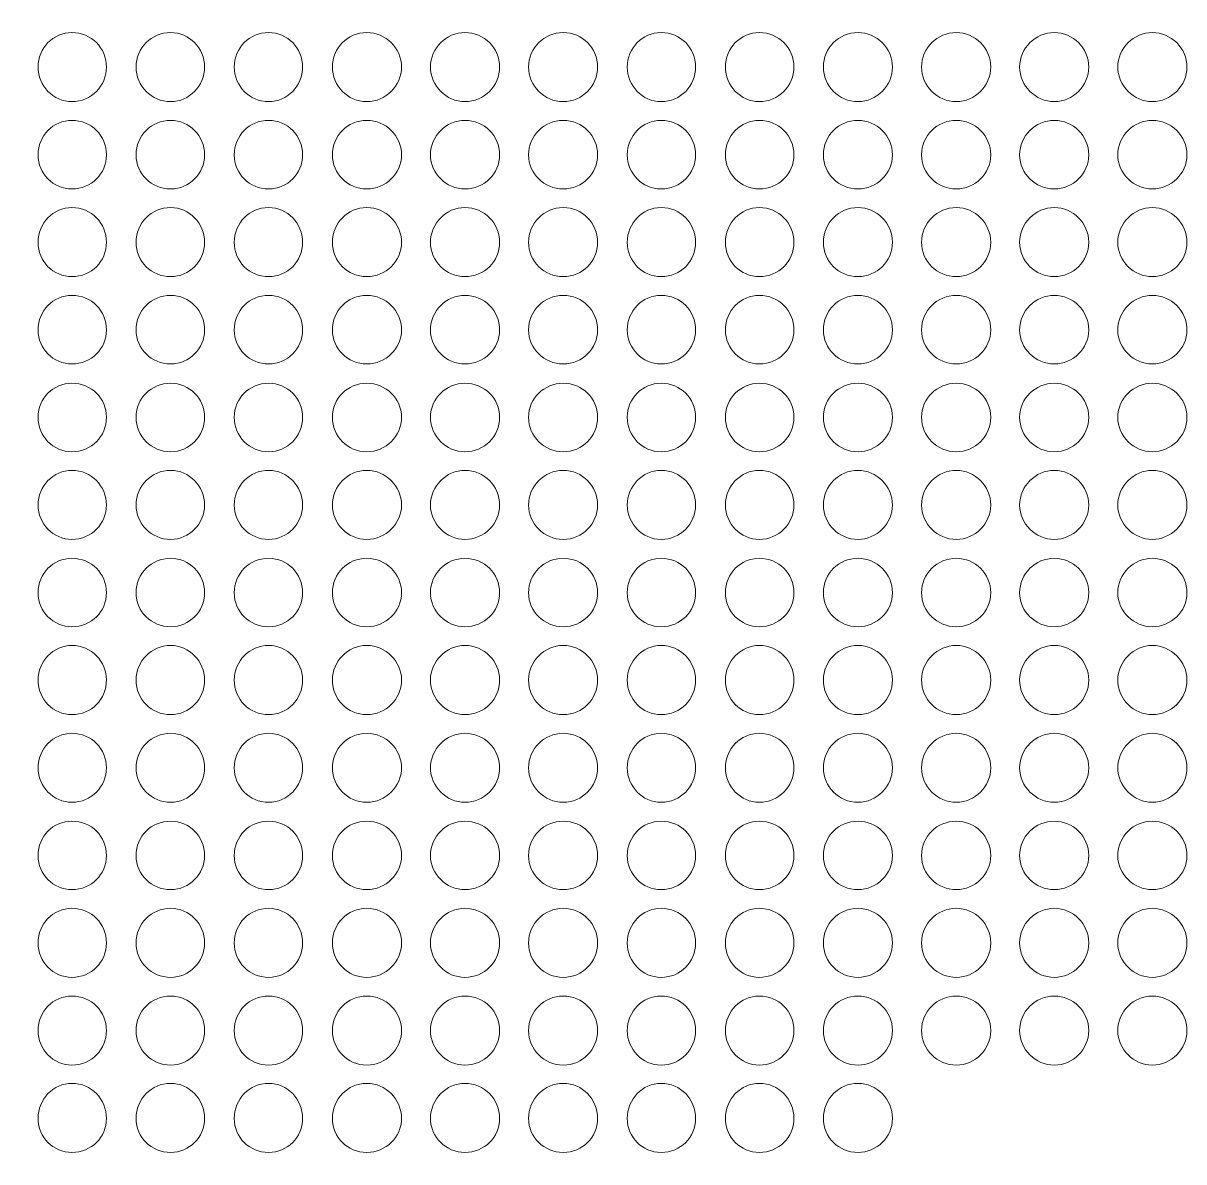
# Model space of a CAD drawing. Header units: inches. Extents: x 243 to 900, y -519 to -86.
# Drawn here: x 328 to 357.24, y -257.25 to -228.56 of the extents above; entities that cross this region are included whole.
import ezdxf

# ---------------------------------------------------------------- set-up
doc = ezdxf.new("R2010")
doc.units = ezdxf.units.IN
doc.header["$MEASUREMENT"] = 0
doc.layers.add('Layer 1', color=7, linetype='Continuous')

# ---------------------------------------------------------------- blocks, each defined once
blk = doc.blocks.new('block 3')
at = {"layer": 'Layer 1', "lineweight": 0}
blk.add_open_spline([(898.138, -484.267), (898.138, -494.991), (889.368, -503.763), (878.645, -503.763), (878.645, -503.763), (266.12, -503.763), (266.12, -503.763), (255.397, -503.763), (246.624, -494.991), (246.624, -484.267), (246.624, -484.267), (246.624, -108.507), (246.624, -108.507), (246.624, -97.783), (255.397, -89.011), (266.12, -89.011), (266.12, -89.011), (878.645, -89.011), (878.645, -89.011), (889.368, -89.011), (898.138, -97.783), (898.138, -108.507), (898.138, -108.507), (898.138, -484.267), (898.138, -484.267)], degree=3, knots=[0, 0, 0, 0, 1, 1, 1, 2, 2, 2, 3, 3, 3, 4, 4, 4, 5, 5, 5, 6, 6, 6, 7, 7, 7, 8, 8, 8, 8], dxfattribs=at)
blk = doc.blocks.new('block 2')
at = {"layer": 'Layer 1'}
blk.add_blockref('block 3', (0, 0), dxfattribs=at)
blk = doc.blocks.new('block 46')
at = {"layer": 'Layer 1', "lineweight": 0}
for points in [[(330.098, -229.67), (330.098, -230.141), (329.717, -230.539), (329.228, -230.539), (328.755, -230.539), (328.374, -230.141), (328.374, -229.67), (328.374, -229.18), (328.755, -228.8), (329.228, -228.8), (329.717, -228.8), (330.098, -229.18), (330.098, -229.67)], [(332.57, -229.67), (332.57, -230.141), (332.187, -230.539), (331.716, -230.539), (331.227, -230.539), (330.844, -230.141), (330.844, -229.67), (330.844, -229.18), (331.227, -228.8), (331.716, -228.8), (332.187, -228.8), (332.57, -229.18), (332.57, -229.67)], [(335.039, -229.67), (335.039, -230.141), (334.662, -230.539), (334.186, -230.539), (333.696, -230.539), (333.318, -230.141), (333.318, -229.67), (333.318, -229.18), (333.696, -228.8), (334.186, -228.8), (334.662, -228.8), (335.039, -229.18), (335.039, -229.67)], [(337.533, -229.67), (337.533, -230.141), (337.131, -230.539), (336.66, -230.539), (336.171, -230.539), (335.79, -230.141), (335.79, -229.67), (335.79, -229.18), (336.171, -228.8), (336.66, -228.8), (337.131, -228.8), (337.533, -229.18), (337.533, -229.67)], [(340.002, -229.67), (340.002, -230.141), (339.619, -230.539), (339.129, -230.539), (338.659, -230.539), (338.262, -230.141), (338.262, -229.67), (338.262, -229.18), (338.659, -228.8), (339.129, -228.8), (339.619, -228.8), (340.002, -229.18), (340.002, -229.67)], [(342.474, -229.67), (342.474, -230.141), (342.091, -230.539), (341.604, -230.539), (341.131, -230.539), (340.732, -230.141), (340.732, -229.67), (340.732, -229.18), (341.131, -228.8), (341.604, -228.8), (342.091, -228.8), (342.474, -229.18), (342.474, -229.67)], [(344.943, -229.67), (344.943, -230.141), (344.563, -230.539), (344.073, -230.539), (343.603, -230.539), (343.22, -230.141), (343.22, -229.67), (343.22, -229.18), (343.603, -228.8), (344.073, -228.8), (344.563, -228.8), (344.943, -229.18), (344.943, -229.67)], [(347.418, -229.67), (347.418, -230.141), (347.035, -230.539), (346.548, -230.539), (346.075, -230.539), (345.692, -230.141), (345.692, -229.67), (345.692, -229.18), (346.075, -228.8), (346.548, -228.8), (347.035, -228.8), (347.418, -229.18), (347.418, -229.67)], [(349.903, -229.67), (349.903, -230.141), (349.507, -230.539), (349.034, -230.539), (348.544, -230.539), (348.164, -230.141), (348.164, -229.67), (348.164, -229.18), (348.544, -228.8), (349.034, -228.8), (349.507, -228.8), (349.903, -229.18), (349.903, -229.67)], [(352.378, -229.67), (352.378, -230.141), (351.981, -230.539), (351.508, -230.539), (351.035, -230.539), (350.635, -230.141), (350.635, -229.67), (350.635, -229.18), (351.035, -228.8), (351.508, -228.8), (351.981, -228.8), (352.378, -229.18), (352.378, -229.67)], [(354.847, -229.67), (354.847, -230.141), (354.451, -230.539), (353.977, -230.539), (353.507, -230.539), (353.107, -230.141), (353.107, -229.67), (353.107, -229.18), (353.507, -228.8), (353.977, -228.8), (354.451, -228.8), (354.847, -229.18), (354.847, -229.67)], [(357.322, -229.67), (357.322, -230.141), (356.923, -230.539), (356.449, -230.539), (355.979, -230.539), (355.58, -230.141), (355.58, -229.67), (355.58, -229.18), (355.979, -228.8), (356.449, -228.8), (356.923, -228.8), (357.322, -229.18), (357.322, -229.67)]]:
    blk.add_open_spline(points, degree=3, knots=[0, 0, 0, 0, 1, 1, 1, 2, 2, 2, 3, 3, 3, 4, 4, 4, 4], dxfattribs=at)
blk = doc.blocks.new('block 47')
at = {"layer": 'Layer 1', "lineweight": 0}
for points in [[(330.098, -231.881), (330.098, -232.354), (329.717, -232.738), (329.228, -232.738), (328.755, -232.738), (328.374, -232.354), (328.374, -231.881), (328.374, -231.394), (328.755, -231.012), (329.228, -231.012), (329.717, -231.012), (330.098, -231.394), (330.098, -231.881)], [(332.57, -231.881), (332.57, -232.354), (332.187, -232.738), (331.716, -232.738), (331.227, -232.738), (330.844, -232.354), (330.844, -231.881), (330.844, -231.394), (331.227, -231.012), (331.716, -231.012), (332.187, -231.012), (332.57, -231.394), (332.57, -231.881)], [(335.039, -231.881), (335.039, -232.354), (334.662, -232.738), (334.186, -232.738), (333.696, -232.738), (333.318, -232.354), (333.318, -231.881), (333.318, -231.394), (333.696, -231.012), (334.186, -231.012), (334.662, -231.012), (335.039, -231.394), (335.039, -231.881)], [(337.533, -231.881), (337.533, -232.354), (337.131, -232.738), (336.66, -232.738), (336.171, -232.738), (335.79, -232.354), (335.79, -231.881), (335.79, -231.394), (336.171, -231.012), (336.66, -231.012), (337.131, -231.012), (337.533, -231.394), (337.533, -231.881)], [(340.002, -231.881), (340.002, -232.354), (339.619, -232.738), (339.129, -232.738), (338.659, -232.738), (338.262, -232.354), (338.262, -231.881), (338.262, -231.394), (338.659, -231.012), (339.129, -231.012), (339.619, -231.012), (340.002, -231.394), (340.002, -231.881)], [(342.474, -231.881), (342.474, -232.354), (342.091, -232.738), (341.604, -232.738), (341.131, -232.738), (340.732, -232.354), (340.732, -231.881), (340.732, -231.394), (341.131, -231.012), (341.604, -231.012), (342.091, -231.012), (342.474, -231.394), (342.474, -231.881)], [(344.943, -231.881), (344.943, -232.354), (344.563, -232.738), (344.073, -232.738), (343.603, -232.738), (343.22, -232.354), (343.22, -231.881), (343.22, -231.394), (343.603, -231.012), (344.073, -231.012), (344.563, -231.012), (344.943, -231.394), (344.943, -231.881)], [(347.418, -231.881), (347.418, -232.354), (347.035, -232.738), (346.548, -232.738), (346.075, -232.738), (345.692, -232.354), (345.692, -231.881), (345.692, -231.394), (346.075, -231.012), (346.548, -231.012), (347.035, -231.012), (347.418, -231.394), (347.418, -231.881)], [(349.903, -231.881), (349.903, -232.354), (349.507, -232.738), (349.034, -232.738), (348.544, -232.738), (348.164, -232.354), (348.164, -231.881), (348.164, -231.394), (348.544, -231.012), (349.034, -231.012), (349.507, -231.012), (349.903, -231.394), (349.903, -231.881)], [(352.378, -231.881), (352.378, -232.354), (351.981, -232.738), (351.508, -232.738), (351.035, -232.738), (350.635, -232.354), (350.635, -231.881), (350.635, -231.394), (351.035, -231.012), (351.508, -231.012), (351.981, -231.012), (352.378, -231.394), (352.378, -231.881)], [(354.847, -231.881), (354.847, -232.354), (354.451, -232.738), (353.977, -232.738), (353.507, -232.738), (353.107, -232.354), (353.107, -231.881), (353.107, -231.394), (353.507, -231.012), (353.977, -231.012), (354.451, -231.012), (354.847, -231.394), (354.847, -231.881)], [(357.322, -231.881), (357.322, -232.354), (356.923, -232.738), (356.449, -232.738), (355.979, -232.738), (355.58, -232.354), (355.58, -231.881), (355.58, -231.394), (355.979, -231.012), (356.449, -231.012), (356.923, -231.012), (357.322, -231.394), (357.322, -231.881)]]:
    blk.add_open_spline(points, degree=3, knots=[0, 0, 0, 0, 1, 1, 1, 2, 2, 2, 3, 3, 3, 4, 4, 4, 4], dxfattribs=at)
blk = doc.blocks.new('block 48')
at = {"layer": 'Layer 1', "lineweight": 0}
for points in [[(330.098, -234.081), (330.098, -234.567), (329.717, -234.949), (329.228, -234.949), (328.755, -234.949), (328.374, -234.567), (328.374, -234.081), (328.374, -233.606), (328.755, -233.208), (329.228, -233.208), (329.717, -233.208), (330.098, -233.606), (330.098, -234.081)], [(332.57, -234.081), (332.57, -234.567), (332.187, -234.949), (331.716, -234.949), (331.227, -234.949), (330.844, -234.567), (330.844, -234.081), (330.844, -233.606), (331.227, -233.208), (331.716, -233.208), (332.187, -233.208), (332.57, -233.606), (332.57, -234.081)], [(335.039, -234.081), (335.039, -234.567), (334.662, -234.949), (334.186, -234.949), (333.696, -234.949), (333.318, -234.567), (333.318, -234.081), (333.318, -233.606), (333.696, -233.208), (334.186, -233.208), (334.662, -233.208), (335.039, -233.606), (335.039, -234.081)], [(337.533, -234.081), (337.533, -234.567), (337.131, -234.949), (336.66, -234.949), (336.171, -234.949), (335.79, -234.567), (335.79, -234.081), (335.79, -233.606), (336.171, -233.208), (336.66, -233.208), (337.131, -233.208), (337.533, -233.606), (337.533, -234.081)], [(340.002, -234.081), (340.002, -234.567), (339.619, -234.949), (339.129, -234.949), (338.659, -234.949), (338.262, -234.567), (338.262, -234.081), (338.262, -233.606), (338.659, -233.208), (339.129, -233.208), (339.619, -233.208), (340.002, -233.606), (340.002, -234.081)], [(342.474, -234.081), (342.474, -234.567), (342.091, -234.949), (341.604, -234.949), (341.131, -234.949), (340.732, -234.567), (340.732, -234.081), (340.732, -233.606), (341.131, -233.208), (341.604, -233.208), (342.091, -233.208), (342.474, -233.606), (342.474, -234.081)], [(344.943, -234.081), (344.943, -234.567), (344.563, -234.949), (344.073, -234.949), (343.603, -234.949), (343.22, -234.567), (343.22, -234.081), (343.22, -233.606), (343.603, -233.208), (344.073, -233.208), (344.563, -233.208), (344.943, -233.606), (344.943, -234.081)], [(347.418, -234.081), (347.418, -234.567), (347.035, -234.949), (346.548, -234.949), (346.075, -234.949), (345.692, -234.567), (345.692, -234.081), (345.692, -233.606), (346.075, -233.208), (346.548, -233.208), (347.035, -233.208), (347.418, -233.606), (347.418, -234.081)], [(349.903, -234.081), (349.903, -234.567), (349.507, -234.949), (349.034, -234.949), (348.544, -234.949), (348.164, -234.567), (348.164, -234.081), (348.164, -233.606), (348.544, -233.208), (349.034, -233.208), (349.507, -233.208), (349.903, -233.606), (349.903, -234.081)], [(352.378, -234.081), (352.378, -234.567), (351.981, -234.949), (351.508, -234.949), (351.035, -234.949), (350.635, -234.567), (350.635, -234.081), (350.635, -233.606), (351.035, -233.208), (351.508, -233.208), (351.981, -233.208), (352.378, -233.606), (352.378, -234.081)], [(354.847, -234.081), (354.847, -234.567), (354.451, -234.949), (353.977, -234.949), (353.507, -234.949), (353.107, -234.567), (353.107, -234.081), (353.107, -233.606), (353.507, -233.208), (353.977, -233.208), (354.451, -233.208), (354.847, -233.606), (354.847, -234.081)], [(357.322, -234.081), (357.322, -234.567), (356.923, -234.949), (356.449, -234.949), (355.979, -234.949), (355.58, -234.567), (355.58, -234.081), (355.58, -233.606), (355.979, -233.208), (356.449, -233.208), (356.923, -233.208), (357.322, -233.606), (357.322, -234.081)]]:
    blk.add_open_spline(points, degree=3, knots=[0, 0, 0, 0, 1, 1, 1, 2, 2, 2, 3, 3, 3, 4, 4, 4, 4], dxfattribs=at)
blk = doc.blocks.new('block 49')
at = {"layer": 'Layer 1', "lineweight": 0}
for points in [[(330.098, -236.293), (330.098, -236.765), (329.717, -237.147), (329.228, -237.147), (328.755, -237.147), (328.374, -236.765), (328.374, -236.293), (328.374, -235.803), (328.755, -235.423), (329.228, -235.423), (329.717, -235.423), (330.098, -235.803), (330.098, -236.293)], [(332.57, -236.293), (332.57, -236.765), (332.187, -237.147), (331.716, -237.147), (331.227, -237.147), (330.844, -236.765), (330.844, -236.293), (330.844, -235.803), (331.227, -235.423), (331.716, -235.423), (332.187, -235.423), (332.57, -235.803), (332.57, -236.293)], [(335.039, -236.293), (335.039, -236.765), (334.662, -237.147), (334.186, -237.147), (333.696, -237.147), (333.318, -236.765), (333.318, -236.293), (333.318, -235.803), (333.696, -235.423), (334.186, -235.423), (334.662, -235.423), (335.039, -235.803), (335.039, -236.293)], [(337.533, -236.293), (337.533, -236.765), (337.131, -237.147), (336.66, -237.147), (336.171, -237.147), (335.79, -236.765), (335.79, -236.293), (335.79, -235.803), (336.171, -235.423), (336.66, -235.423), (337.131, -235.423), (337.533, -235.803), (337.533, -236.293)], [(340.002, -236.293), (340.002, -236.765), (339.619, -237.147), (339.129, -237.147), (338.659, -237.147), (338.262, -236.765), (338.262, -236.293), (338.262, -235.803), (338.659, -235.423), (339.129, -235.423), (339.619, -235.423), (340.002, -235.803), (340.002, -236.293)], [(342.474, -236.293), (342.474, -236.765), (342.091, -237.147), (341.604, -237.147), (341.131, -237.147), (340.732, -236.765), (340.732, -236.293), (340.732, -235.803), (341.131, -235.423), (341.604, -235.423), (342.091, -235.423), (342.474, -235.803), (342.474, -236.293)], [(344.943, -236.293), (344.943, -236.765), (344.563, -237.147), (344.073, -237.147), (343.603, -237.147), (343.22, -236.765), (343.22, -236.293), (343.22, -235.803), (343.603, -235.423), (344.073, -235.423), (344.563, -235.423), (344.943, -235.803), (344.943, -236.293)], [(347.418, -236.293), (347.418, -236.765), (347.035, -237.147), (346.548, -237.147), (346.075, -237.147), (345.692, -236.765), (345.692, -236.293), (345.692, -235.803), (346.075, -235.423), (346.548, -235.423), (347.035, -235.423), (347.418, -235.803), (347.418, -236.293)], [(349.903, -236.293), (349.903, -236.765), (349.507, -237.147), (349.034, -237.147), (348.544, -237.147), (348.164, -236.765), (348.164, -236.293), (348.164, -235.803), (348.544, -235.423), (349.034, -235.423), (349.507, -235.423), (349.903, -235.803), (349.903, -236.293)], [(352.378, -236.293), (352.378, -236.765), (351.981, -237.147), (351.508, -237.147), (351.035, -237.147), (350.635, -236.765), (350.635, -236.293), (350.635, -235.803), (351.035, -235.423), (351.508, -235.423), (351.981, -235.423), (352.378, -235.803), (352.378, -236.293)], [(354.847, -236.293), (354.847, -236.765), (354.451, -237.147), (353.977, -237.147), (353.507, -237.147), (353.107, -236.765), (353.107, -236.293), (353.107, -235.803), (353.507, -235.423), (353.977, -235.423), (354.451, -235.423), (354.847, -235.803), (354.847, -236.293)], [(357.322, -236.293), (357.322, -236.765), (356.923, -237.147), (356.449, -237.147), (355.979, -237.147), (355.58, -236.765), (355.58, -236.293), (355.58, -235.803), (355.979, -235.423), (356.449, -235.423), (356.923, -235.423), (357.322, -235.803), (357.322, -236.293)]]:
    blk.add_open_spline(points, degree=3, knots=[0, 0, 0, 0, 1, 1, 1, 2, 2, 2, 3, 3, 3, 4, 4, 4, 4], dxfattribs=at)
blk = doc.blocks.new('block 50')
at = {"layer": 'Layer 1', "lineweight": 0}
for points in [[(330.098, -238.489), (330.098, -238.977), (329.717, -239.36), (329.228, -239.36), (328.755, -239.36), (328.374, -238.977), (328.374, -238.489), (328.374, -238.017), (328.755, -237.635), (329.228, -237.635), (329.717, -237.635), (330.098, -238.017), (330.098, -238.489)], [(332.57, -238.489), (332.57, -238.977), (332.187, -239.36), (331.716, -239.36), (331.227, -239.36), (330.844, -238.977), (330.844, -238.489), (330.844, -238.017), (331.227, -237.635), (331.716, -237.635), (332.187, -237.635), (332.57, -238.017), (332.57, -238.489)], [(335.039, -238.489), (335.039, -238.977), (334.662, -239.36), (334.186, -239.36), (333.696, -239.36), (333.318, -238.977), (333.318, -238.489), (333.318, -238.017), (333.696, -237.635), (334.186, -237.635), (334.662, -237.635), (335.039, -238.017), (335.039, -238.489)], [(337.533, -238.489), (337.533, -238.977), (337.131, -239.36), (336.66, -239.36), (336.171, -239.36), (335.79, -238.977), (335.79, -238.489), (335.79, -238.017), (336.171, -237.635), (336.66, -237.635), (337.131, -237.635), (337.533, -238.017), (337.533, -238.489)], [(340.002, -238.489), (340.002, -238.977), (339.619, -239.36), (339.129, -239.36), (338.659, -239.36), (338.262, -238.977), (338.262, -238.489), (338.262, -238.017), (338.659, -237.635), (339.129, -237.635), (339.619, -237.635), (340.002, -238.017), (340.002, -238.489)], [(342.474, -238.489), (342.474, -238.977), (342.091, -239.36), (341.604, -239.36), (341.131, -239.36), (340.732, -238.977), (340.732, -238.489), (340.732, -238.017), (341.131, -237.635), (341.604, -237.635), (342.091, -237.635), (342.474, -238.017), (342.474, -238.489)], [(344.943, -238.489), (344.943, -238.977), (344.563, -239.36), (344.073, -239.36), (343.603, -239.36), (343.22, -238.977), (343.22, -238.489), (343.22, -238.017), (343.603, -237.635), (344.073, -237.635), (344.563, -237.635), (344.943, -238.017), (344.943, -238.489)], [(347.418, -238.489), (347.418, -238.977), (347.035, -239.36), (346.548, -239.36), (346.075, -239.36), (345.692, -238.977), (345.692, -238.489), (345.692, -238.017), (346.075, -237.635), (346.548, -237.635), (347.035, -237.635), (347.418, -238.017), (347.418, -238.489)], [(349.903, -238.489), (349.903, -238.977), (349.507, -239.36), (349.034, -239.36), (348.544, -239.36), (348.164, -238.977), (348.164, -238.489), (348.164, -238.017), (348.544, -237.635), (349.034, -237.635), (349.507, -237.635), (349.903, -238.017), (349.903, -238.489)], [(352.378, -238.489), (352.378, -238.977), (351.981, -239.36), (351.508, -239.36), (351.035, -239.36), (350.635, -238.977), (350.635, -238.489), (350.635, -238.017), (351.035, -237.635), (351.508, -237.635), (351.981, -237.635), (352.378, -238.017), (352.378, -238.489)], [(354.847, -238.489), (354.847, -238.977), (354.451, -239.36), (353.977, -239.36), (353.507, -239.36), (353.107, -238.977), (353.107, -238.489), (353.107, -238.017), (353.507, -237.635), (353.977, -237.635), (354.451, -237.635), (354.847, -238.017), (354.847, -238.489)], [(357.322, -238.489), (357.322, -238.977), (356.923, -239.36), (356.449, -239.36), (355.979, -239.36), (355.58, -238.977), (355.58, -238.489), (355.58, -238.017), (355.979, -237.635), (356.449, -237.635), (356.923, -237.635), (357.322, -238.017), (357.322, -238.489)]]:
    blk.add_open_spline(points, degree=3, knots=[0, 0, 0, 0, 1, 1, 1, 2, 2, 2, 3, 3, 3, 4, 4, 4, 4], dxfattribs=at)
blk = doc.blocks.new('block 51')
at = {"layer": 'Layer 1', "lineweight": 0}
for points in [[(330.098, -240.703), (330.098, -241.174), (329.717, -241.569), (329.228, -241.569), (328.755, -241.569), (328.374, -241.174), (328.374, -240.703), (328.374, -240.228), (328.755, -239.831), (329.228, -239.831), (329.717, -239.831), (330.098, -240.228), (330.098, -240.703)], [(332.57, -240.703), (332.57, -241.174), (332.187, -241.569), (331.716, -241.569), (331.227, -241.569), (330.844, -241.174), (330.844, -240.703), (330.844, -240.228), (331.227, -239.831), (331.716, -239.831), (332.187, -239.831), (332.57, -240.228), (332.57, -240.703)], [(335.039, -240.703), (335.039, -241.174), (334.662, -241.569), (334.186, -241.569), (333.696, -241.569), (333.318, -241.174), (333.318, -240.703), (333.318, -240.228), (333.696, -239.831), (334.186, -239.831), (334.662, -239.831), (335.039, -240.228), (335.039, -240.703)], [(337.533, -240.703), (337.533, -241.174), (337.131, -241.569), (336.66, -241.569), (336.171, -241.569), (335.79, -241.174), (335.79, -240.703), (335.79, -240.228), (336.171, -239.831), (336.66, -239.831), (337.131, -239.831), (337.533, -240.228), (337.533, -240.703)], [(340.002, -240.703), (340.002, -241.174), (339.619, -241.569), (339.129, -241.569), (338.659, -241.569), (338.262, -241.174), (338.262, -240.703), (338.262, -240.228), (338.659, -239.831), (339.129, -239.831), (339.619, -239.831), (340.002, -240.228), (340.002, -240.703)], [(342.474, -240.703), (342.474, -241.174), (342.091, -241.569), (341.604, -241.569), (341.131, -241.569), (340.732, -241.174), (340.732, -240.703), (340.732, -240.228), (341.131, -239.831), (341.604, -239.831), (342.091, -239.831), (342.474, -240.228), (342.474, -240.703)], [(344.943, -240.703), (344.943, -241.174), (344.563, -241.569), (344.073, -241.569), (343.603, -241.569), (343.22, -241.174), (343.22, -240.703), (343.22, -240.228), (343.603, -239.831), (344.073, -239.831), (344.563, -239.831), (344.943, -240.228), (344.943, -240.703)], [(347.418, -240.703), (347.418, -241.174), (347.035, -241.569), (346.548, -241.569), (346.075, -241.569), (345.692, -241.174), (345.692, -240.703), (345.692, -240.228), (346.075, -239.831), (346.548, -239.831), (347.035, -239.831), (347.418, -240.228), (347.418, -240.703)], [(349.903, -240.703), (349.903, -241.174), (349.507, -241.569), (349.034, -241.569), (348.544, -241.569), (348.164, -241.174), (348.164, -240.703), (348.164, -240.228), (348.544, -239.831), (349.034, -239.831), (349.507, -239.831), (349.903, -240.228), (349.903, -240.703)], [(352.378, -240.703), (352.378, -241.174), (351.981, -241.569), (351.508, -241.569), (351.035, -241.569), (350.635, -241.174), (350.635, -240.703), (350.635, -240.228), (351.035, -239.831), (351.508, -239.831), (351.981, -239.831), (352.378, -240.228), (352.378, -240.703)], [(354.847, -240.703), (354.847, -241.174), (354.451, -241.569), (353.977, -241.569), (353.507, -241.569), (353.107, -241.174), (353.107, -240.703), (353.107, -240.228), (353.507, -239.831), (353.977, -239.831), (354.451, -239.831), (354.847, -240.228), (354.847, -240.703)], [(357.322, -240.703), (357.322, -241.174), (356.923, -241.569), (356.449, -241.569), (355.979, -241.569), (355.58, -241.174), (355.58, -240.703), (355.58, -240.228), (355.979, -239.831), (356.449, -239.831), (356.923, -239.831), (357.322, -240.228), (357.322, -240.703)]]:
    blk.add_open_spline(points, degree=3, knots=[0, 0, 0, 0, 1, 1, 1, 2, 2, 2, 3, 3, 3, 4, 4, 4, 4], dxfattribs=at)
blk = doc.blocks.new('block 52')
at = {"layer": 'Layer 1', "lineweight": 0}
for points in [[(330.098, -242.916), (330.098, -243.388), (329.717, -243.769), (329.228, -243.769), (328.755, -243.769), (328.374, -243.388), (328.374, -242.916), (328.374, -242.426), (328.755, -242.046), (329.228, -242.046), (329.717, -242.046), (330.098, -242.426), (330.098, -242.916)], [(332.57, -242.916), (332.57, -243.388), (332.187, -243.769), (331.716, -243.769), (331.227, -243.769), (330.844, -243.388), (330.844, -242.916), (330.844, -242.426), (331.227, -242.046), (331.716, -242.046), (332.187, -242.046), (332.57, -242.426), (332.57, -242.916)], [(335.039, -242.916), (335.039, -243.388), (334.662, -243.769), (334.186, -243.769), (333.696, -243.769), (333.318, -243.388), (333.318, -242.916), (333.318, -242.426), (333.696, -242.046), (334.186, -242.046), (334.662, -242.046), (335.039, -242.426), (335.039, -242.916)], [(337.533, -242.916), (337.533, -243.388), (337.131, -243.769), (336.66, -243.769), (336.171, -243.769), (335.79, -243.388), (335.79, -242.916), (335.79, -242.426), (336.171, -242.046), (336.66, -242.046), (337.131, -242.046), (337.533, -242.426), (337.533, -242.916)], [(340.002, -242.916), (340.002, -243.388), (339.619, -243.769), (339.129, -243.769), (338.659, -243.769), (338.262, -243.388), (338.262, -242.916), (338.262, -242.426), (338.659, -242.046), (339.129, -242.046), (339.619, -242.046), (340.002, -242.426), (340.002, -242.916)], [(342.474, -242.916), (342.474, -243.388), (342.091, -243.769), (341.604, -243.769), (341.131, -243.769), (340.732, -243.388), (340.732, -242.916), (340.732, -242.426), (341.131, -242.046), (341.604, -242.046), (342.091, -242.046), (342.474, -242.426), (342.474, -242.916)], [(344.943, -242.916), (344.943, -243.388), (344.563, -243.769), (344.073, -243.769), (343.603, -243.769), (343.22, -243.388), (343.22, -242.916), (343.22, -242.426), (343.603, -242.046), (344.073, -242.046), (344.563, -242.046), (344.943, -242.426), (344.943, -242.916)], [(347.418, -242.916), (347.418, -243.388), (347.035, -243.769), (346.548, -243.769), (346.075, -243.769), (345.692, -243.388), (345.692, -242.916), (345.692, -242.426), (346.075, -242.046), (346.548, -242.046), (347.035, -242.046), (347.418, -242.426), (347.418, -242.916)], [(349.903, -242.916), (349.903, -243.388), (349.507, -243.769), (349.034, -243.769), (348.544, -243.769), (348.164, -243.388), (348.164, -242.916), (348.164, -242.426), (348.544, -242.046), (349.034, -242.046), (349.507, -242.046), (349.903, -242.426), (349.903, -242.916)], [(352.378, -242.916), (352.378, -243.388), (351.981, -243.769), (351.508, -243.769), (351.035, -243.769), (350.635, -243.388), (350.635, -242.916), (350.635, -242.426), (351.035, -242.046), (351.508, -242.046), (351.981, -242.046), (352.378, -242.426), (352.378, -242.916)], [(354.847, -242.916), (354.847, -243.388), (354.451, -243.769), (353.977, -243.769), (353.507, -243.769), (353.107, -243.388), (353.107, -242.916), (353.107, -242.426), (353.507, -242.046), (353.977, -242.046), (354.451, -242.046), (354.847, -242.426), (354.847, -242.916)], [(357.322, -242.916), (357.322, -243.388), (356.923, -243.769), (356.449, -243.769), (355.979, -243.769), (355.58, -243.388), (355.58, -242.916), (355.58, -242.426), (355.979, -242.046), (356.449, -242.046), (356.923, -242.046), (357.322, -242.426), (357.322, -242.916)]]:
    blk.add_open_spline(points, degree=3, knots=[0, 0, 0, 0, 1, 1, 1, 2, 2, 2, 3, 3, 3, 4, 4, 4, 4], dxfattribs=at)
blk = doc.blocks.new('block 53')
at = {"layer": 'Layer 1', "lineweight": 0}
for points in [[(330.098, -245.111), (330.098, -245.6), (329.717, -245.982), (329.228, -245.982), (328.755, -245.982), (328.374, -245.6), (328.374, -245.111), (328.374, -244.64), (328.755, -244.242), (329.228, -244.242), (329.717, -244.242), (330.098, -244.64), (330.098, -245.111)], [(332.57, -245.111), (332.57, -245.6), (332.187, -245.982), (331.716, -245.982), (331.227, -245.982), (330.844, -245.6), (330.844, -245.111), (330.844, -244.64), (331.227, -244.242), (331.716, -244.242), (332.187, -244.242), (332.57, -244.64), (332.57, -245.111)], [(335.039, -245.111), (335.039, -245.6), (334.662, -245.982), (334.186, -245.982), (333.696, -245.982), (333.318, -245.6), (333.318, -245.111), (333.318, -244.64), (333.696, -244.242), (334.186, -244.242), (334.662, -244.242), (335.039, -244.64), (335.039, -245.111)], [(337.533, -245.111), (337.533, -245.6), (337.131, -245.982), (336.66, -245.982), (336.171, -245.982), (335.79, -245.6), (335.79, -245.111), (335.79, -244.64), (336.171, -244.242), (336.66, -244.242), (337.131, -244.242), (337.533, -244.64), (337.533, -245.111)], [(340.002, -245.111), (340.002, -245.6), (339.619, -245.982), (339.129, -245.982), (338.659, -245.982), (338.262, -245.6), (338.262, -245.111), (338.262, -244.64), (338.659, -244.242), (339.129, -244.242), (339.619, -244.242), (340.002, -244.64), (340.002, -245.111)], [(342.474, -245.111), (342.474, -245.6), (342.091, -245.982), (341.604, -245.982), (341.131, -245.982), (340.732, -245.6), (340.732, -245.111), (340.732, -244.64), (341.131, -244.242), (341.604, -244.242), (342.091, -244.242), (342.474, -244.64), (342.474, -245.111)], [(344.943, -245.111), (344.943, -245.6), (344.563, -245.982), (344.073, -245.982), (343.603, -245.982), (343.22, -245.6), (343.22, -245.111), (343.22, -244.64), (343.603, -244.242), (344.073, -244.242), (344.563, -244.242), (344.943, -244.64), (344.943, -245.111)], [(347.418, -245.111), (347.418, -245.6), (347.035, -245.982), (346.548, -245.982), (346.075, -245.982), (345.692, -245.6), (345.692, -245.111), (345.692, -244.64), (346.075, -244.242), (346.548, -244.242), (347.035, -244.242), (347.418, -244.64), (347.418, -245.111)], [(349.903, -245.111), (349.903, -245.6), (349.507, -245.982), (349.034, -245.982), (348.544, -245.982), (348.164, -245.6), (348.164, -245.111), (348.164, -244.64), (348.544, -244.242), (349.034, -244.242), (349.507, -244.242), (349.903, -244.64), (349.903, -245.111)], [(352.378, -245.111), (352.378, -245.6), (351.981, -245.982), (351.508, -245.982), (351.035, -245.982), (350.635, -245.6), (350.635, -245.111), (350.635, -244.64), (351.035, -244.242), (351.508, -244.242), (351.981, -244.242), (352.378, -244.64), (352.378, -245.111)], [(354.847, -245.111), (354.847, -245.6), (354.451, -245.982), (353.977, -245.982), (353.507, -245.982), (353.107, -245.6), (353.107, -245.111), (353.107, -244.64), (353.507, -244.242), (353.977, -244.242), (354.451, -244.242), (354.847, -244.64), (354.847, -245.111)], [(357.322, -245.111), (357.322, -245.6), (356.923, -245.982), (356.449, -245.982), (355.979, -245.982), (355.58, -245.6), (355.58, -245.111), (355.58, -244.64), (355.979, -244.242), (356.449, -244.242), (356.923, -244.242), (357.322, -244.64), (357.322, -245.111)]]:
    blk.add_open_spline(points, degree=3, knots=[0, 0, 0, 0, 1, 1, 1, 2, 2, 2, 3, 3, 3, 4, 4, 4, 4], dxfattribs=at)
blk = doc.blocks.new('block 54')
at = {"layer": 'Layer 1', "lineweight": 0}
for points in [[(330.098, -247.325), (330.098, -247.797), (329.717, -248.193), (329.228, -248.193), (328.755, -248.193), (328.374, -247.797), (328.374, -247.325), (328.374, -246.852), (328.755, -246.455), (329.228, -246.455), (329.717, -246.455), (330.098, -246.852), (330.098, -247.325)], [(332.57, -247.325), (332.57, -247.797), (332.187, -248.193), (331.716, -248.193), (331.227, -248.193), (330.844, -247.797), (330.844, -247.325), (330.844, -246.852), (331.227, -246.455), (331.716, -246.455), (332.187, -246.455), (332.57, -246.852), (332.57, -247.325)], [(335.039, -247.325), (335.039, -247.797), (334.662, -248.193), (334.186, -248.193), (333.696, -248.193), (333.318, -247.797), (333.318, -247.325), (333.318, -246.852), (333.696, -246.455), (334.186, -246.455), (334.662, -246.455), (335.039, -246.852), (335.039, -247.325)], [(337.533, -247.325), (337.533, -247.797), (337.131, -248.193), (336.66, -248.193), (336.171, -248.193), (335.79, -247.797), (335.79, -247.325), (335.79, -246.852), (336.171, -246.455), (336.66, -246.455), (337.131, -246.455), (337.533, -246.852), (337.533, -247.325)], [(340.002, -247.325), (340.002, -247.797), (339.619, -248.193), (339.129, -248.193), (338.659, -248.193), (338.262, -247.797), (338.262, -247.325), (338.262, -246.852), (338.659, -246.455), (339.129, -246.455), (339.619, -246.455), (340.002, -246.852), (340.002, -247.325)], [(342.474, -247.325), (342.474, -247.797), (342.091, -248.193), (341.604, -248.193), (341.131, -248.193), (340.732, -247.797), (340.732, -247.325), (340.732, -246.852), (341.131, -246.455), (341.604, -246.455), (342.091, -246.455), (342.474, -246.852), (342.474, -247.325)], [(344.943, -247.325), (344.943, -247.797), (344.563, -248.193), (344.073, -248.193), (343.603, -248.193), (343.22, -247.797), (343.22, -247.325), (343.22, -246.852), (343.603, -246.455), (344.073, -246.455), (344.563, -246.455), (344.943, -246.852), (344.943, -247.325)], [(347.418, -247.325), (347.418, -247.797), (347.035, -248.193), (346.548, -248.193), (346.075, -248.193), (345.692, -247.797), (345.692, -247.325), (345.692, -246.852), (346.075, -246.455), (346.548, -246.455), (347.035, -246.455), (347.418, -246.852), (347.418, -247.325)], [(349.903, -247.325), (349.903, -247.797), (349.507, -248.193), (349.034, -248.193), (348.544, -248.193), (348.164, -247.797), (348.164, -247.325), (348.164, -246.852), (348.544, -246.455), (349.034, -246.455), (349.507, -246.455), (349.903, -246.852), (349.903, -247.325)], [(352.378, -247.325), (352.378, -247.797), (351.981, -248.193), (351.508, -248.193), (351.035, -248.193), (350.635, -247.797), (350.635, -247.325), (350.635, -246.852), (351.035, -246.455), (351.508, -246.455), (351.981, -246.455), (352.378, -246.852), (352.378, -247.325)], [(354.847, -247.325), (354.847, -247.797), (354.451, -248.193), (353.977, -248.193), (353.507, -248.193), (353.107, -247.797), (353.107, -247.325), (353.107, -246.852), (353.507, -246.455), (353.977, -246.455), (354.451, -246.455), (354.847, -246.852), (354.847, -247.325)], [(357.322, -247.325), (357.322, -247.797), (356.923, -248.193), (356.449, -248.193), (355.979, -248.193), (355.58, -247.797), (355.58, -247.325), (355.58, -246.852), (355.979, -246.455), (356.449, -246.455), (356.923, -246.455), (357.322, -246.852), (357.322, -247.325)]]:
    blk.add_open_spline(points, degree=3, knots=[0, 0, 0, 0, 1, 1, 1, 2, 2, 2, 3, 3, 3, 4, 4, 4, 4], dxfattribs=at)
blk = doc.blocks.new('block 55')
at = {"layer": 'Layer 1', "lineweight": 0}
for points in [[(330.098, -249.538), (330.098, -250.011), (329.717, -250.392), (329.228, -250.392), (328.755, -250.392), (328.374, -250.011), (328.374, -249.538), (328.374, -249.047), (328.755, -248.669), (329.228, -248.669), (329.717, -248.669), (330.098, -249.047), (330.098, -249.538)], [(332.57, -249.538), (332.57, -250.011), (332.187, -250.392), (331.716, -250.392), (331.227, -250.392), (330.844, -250.011), (330.844, -249.538), (330.844, -249.047), (331.227, -248.669), (331.716, -248.669), (332.187, -248.669), (332.57, -249.047), (332.57, -249.538)], [(335.039, -249.538), (335.039, -250.011), (334.662, -250.392), (334.186, -250.392), (333.696, -250.392), (333.318, -250.011), (333.318, -249.538), (333.318, -249.047), (333.696, -248.669), (334.186, -248.669), (334.662, -248.669), (335.039, -249.047), (335.039, -249.538)], [(337.533, -249.538), (337.533, -250.011), (337.131, -250.392), (336.66, -250.392), (336.171, -250.392), (335.79, -250.011), (335.79, -249.538), (335.79, -249.047), (336.171, -248.669), (336.66, -248.669), (337.131, -248.669), (337.533, -249.047), (337.533, -249.538)], [(340.002, -249.538), (340.002, -250.011), (339.619, -250.392), (339.129, -250.392), (338.659, -250.392), (338.262, -250.011), (338.262, -249.538), (338.262, -249.047), (338.659, -248.669), (339.129, -248.669), (339.619, -248.669), (340.002, -249.047), (340.002, -249.538)], [(342.474, -249.538), (342.474, -250.011), (342.091, -250.392), (341.604, -250.392), (341.131, -250.392), (340.732, -250.011), (340.732, -249.538), (340.732, -249.047), (341.131, -248.669), (341.604, -248.669), (342.091, -248.669), (342.474, -249.047), (342.474, -249.538)], [(344.943, -249.538), (344.943, -250.011), (344.563, -250.392), (344.073, -250.392), (343.603, -250.392), (343.22, -250.011), (343.22, -249.538), (343.22, -249.047), (343.603, -248.669), (344.073, -248.669), (344.563, -248.669), (344.943, -249.047), (344.943, -249.538)], [(347.418, -249.538), (347.418, -250.011), (347.035, -250.392), (346.548, -250.392), (346.075, -250.392), (345.692, -250.011), (345.692, -249.538), (345.692, -249.047), (346.075, -248.669), (346.548, -248.669), (347.035, -248.669), (347.418, -249.047), (347.418, -249.538)], [(349.903, -249.538), (349.903, -250.011), (349.507, -250.392), (349.034, -250.392), (348.544, -250.392), (348.164, -250.011), (348.164, -249.538), (348.164, -249.047), (348.544, -248.669), (349.034, -248.669), (349.507, -248.669), (349.903, -249.047), (349.903, -249.538)], [(352.378, -249.538), (352.378, -250.011), (351.981, -250.392), (351.508, -250.392), (351.035, -250.392), (350.635, -250.011), (350.635, -249.538), (350.635, -249.047), (351.035, -248.669), (351.508, -248.669), (351.981, -248.669), (352.378, -249.047), (352.378, -249.538)], [(354.847, -249.538), (354.847, -250.011), (354.451, -250.392), (353.977, -250.392), (353.507, -250.392), (353.107, -250.011), (353.107, -249.538), (353.107, -249.047), (353.507, -248.669), (353.977, -248.669), (354.451, -248.669), (354.847, -249.047), (354.847, -249.538)], [(357.322, -249.538), (357.322, -250.011), (356.923, -250.392), (356.449, -250.392), (355.979, -250.392), (355.58, -250.011), (355.58, -249.538), (355.58, -249.047), (355.979, -248.669), (356.449, -248.669), (356.923, -248.669), (357.322, -249.047), (357.322, -249.538)]]:
    blk.add_open_spline(points, degree=3, knots=[0, 0, 0, 0, 1, 1, 1, 2, 2, 2, 3, 3, 3, 4, 4, 4, 4], dxfattribs=at)
blk = doc.blocks.new('block 56')
at = {"layer": 'Layer 1', "lineweight": 0}
for points in [[(330.098, -251.734), (330.098, -252.221), (329.717, -252.604), (329.228, -252.604), (328.755, -252.604), (328.374, -252.221), (328.374, -251.734), (328.374, -251.261), (328.755, -250.864), (329.228, -250.864), (329.717, -250.864), (330.098, -251.261), (330.098, -251.734)], [(332.57, -251.734), (332.57, -252.221), (332.187, -252.604), (331.716, -252.604), (331.227, -252.604), (330.844, -252.221), (330.844, -251.734), (330.844, -251.261), (331.227, -250.864), (331.716, -250.864), (332.187, -250.864), (332.57, -251.261), (332.57, -251.734)], [(335.039, -251.734), (335.039, -252.221), (334.662, -252.604), (334.186, -252.604), (333.696, -252.604), (333.318, -252.221), (333.318, -251.734), (333.318, -251.261), (333.696, -250.864), (334.186, -250.864), (334.662, -250.864), (335.039, -251.261), (335.039, -251.734)], [(337.533, -251.734), (337.533, -252.221), (337.131, -252.604), (336.66, -252.604), (336.171, -252.604), (335.79, -252.221), (335.79, -251.734), (335.79, -251.261), (336.171, -250.864), (336.66, -250.864), (337.131, -250.864), (337.533, -251.261), (337.533, -251.734)], [(340.002, -251.734), (340.002, -252.221), (339.619, -252.604), (339.129, -252.604), (338.659, -252.604), (338.262, -252.221), (338.262, -251.734), (338.262, -251.261), (338.659, -250.864), (339.129, -250.864), (339.619, -250.864), (340.002, -251.261), (340.002, -251.734)], [(342.474, -251.734), (342.474, -252.221), (342.091, -252.604), (341.604, -252.604), (341.131, -252.604), (340.732, -252.221), (340.732, -251.734), (340.732, -251.261), (341.131, -250.864), (341.604, -250.864), (342.091, -250.864), (342.474, -251.261), (342.474, -251.734)], [(344.943, -251.734), (344.943, -252.221), (344.563, -252.604), (344.073, -252.604), (343.603, -252.604), (343.22, -252.221), (343.22, -251.734), (343.22, -251.261), (343.603, -250.864), (344.073, -250.864), (344.563, -250.864), (344.943, -251.261), (344.943, -251.734)], [(347.418, -251.734), (347.418, -252.221), (347.035, -252.604), (346.548, -252.604), (346.075, -252.604), (345.692, -252.221), (345.692, -251.734), (345.692, -251.261), (346.075, -250.864), (346.548, -250.864), (347.035, -250.864), (347.418, -251.261), (347.418, -251.734)], [(349.903, -251.734), (349.903, -252.221), (349.507, -252.604), (349.034, -252.604), (348.544, -252.604), (348.164, -252.221), (348.164, -251.734), (348.164, -251.261), (348.544, -250.864), (349.034, -250.864), (349.507, -250.864), (349.903, -251.261), (349.903, -251.734)], [(352.378, -251.734), (352.378, -252.221), (351.981, -252.604), (351.508, -252.604), (351.035, -252.604), (350.635, -252.221), (350.635, -251.734), (350.635, -251.261), (351.035, -250.864), (351.508, -250.864), (351.981, -250.864), (352.378, -251.261), (352.378, -251.734)], [(354.847, -251.734), (354.847, -252.221), (354.451, -252.604), (353.977, -252.604), (353.507, -252.604), (353.107, -252.221), (353.107, -251.734), (353.107, -251.261), (353.507, -250.864), (353.977, -250.864), (354.451, -250.864), (354.847, -251.261), (354.847, -251.734)], [(357.322, -251.734), (357.322, -252.221), (356.923, -252.604), (356.449, -252.604), (355.979, -252.604), (355.58, -252.221), (355.58, -251.734), (355.58, -251.261), (355.979, -250.864), (356.449, -250.864), (356.923, -250.864), (357.322, -251.261), (357.322, -251.734)]]:
    blk.add_open_spline(points, degree=3, knots=[0, 0, 0, 0, 1, 1, 1, 2, 2, 2, 3, 3, 3, 4, 4, 4, 4], dxfattribs=at)
blk = doc.blocks.new('block 57')
at = {"layer": 'Layer 1', "lineweight": 0}
for points in [[(330.098, -253.946), (330.098, -254.42), (329.717, -254.815), (329.228, -254.815), (328.755, -254.815), (328.374, -254.42), (328.374, -253.946), (328.374, -253.46), (328.755, -253.077), (329.228, -253.077), (329.717, -253.077), (330.098, -253.46), (330.098, -253.946)], [(332.57, -253.946), (332.57, -254.42), (332.187, -254.815), (331.716, -254.815), (331.227, -254.815), (330.844, -254.42), (330.844, -253.946), (330.844, -253.46), (331.227, -253.077), (331.716, -253.077), (332.187, -253.077), (332.57, -253.46), (332.57, -253.946)], [(335.039, -253.946), (335.039, -254.42), (334.662, -254.815), (334.186, -254.815), (333.696, -254.815), (333.318, -254.42), (333.318, -253.946), (333.318, -253.46), (333.696, -253.077), (334.186, -253.077), (334.662, -253.077), (335.039, -253.46), (335.039, -253.946)], [(337.533, -253.946), (337.533, -254.42), (337.131, -254.815), (336.66, -254.815), (336.171, -254.815), (335.79, -254.42), (335.79, -253.946), (335.79, -253.46), (336.171, -253.077), (336.66, -253.077), (337.131, -253.077), (337.533, -253.46), (337.533, -253.946)], [(340.002, -253.946), (340.002, -254.42), (339.619, -254.815), (339.129, -254.815), (338.659, -254.815), (338.262, -254.42), (338.262, -253.946), (338.262, -253.46), (338.659, -253.077), (339.129, -253.077), (339.619, -253.077), (340.002, -253.46), (340.002, -253.946)], [(342.474, -253.946), (342.474, -254.42), (342.091, -254.815), (341.604, -254.815), (341.131, -254.815), (340.732, -254.42), (340.732, -253.946), (340.732, -253.46), (341.131, -253.077), (341.604, -253.077), (342.091, -253.077), (342.474, -253.46), (342.474, -253.946)], [(344.943, -253.946), (344.943, -254.42), (344.563, -254.815), (344.073, -254.815), (343.603, -254.815), (343.22, -254.42), (343.22, -253.946), (343.22, -253.46), (343.603, -253.077), (344.073, -253.077), (344.563, -253.077), (344.943, -253.46), (344.943, -253.946)], [(347.418, -253.946), (347.418, -254.42), (347.035, -254.815), (346.548, -254.815), (346.075, -254.815), (345.692, -254.42), (345.692, -253.946), (345.692, -253.46), (346.075, -253.077), (346.548, -253.077), (347.035, -253.077), (347.418, -253.46), (347.418, -253.946)], [(349.903, -253.946), (349.903, -254.42), (349.507, -254.815), (349.034, -254.815), (348.544, -254.815), (348.164, -254.42), (348.164, -253.946), (348.164, -253.46), (348.544, -253.077), (349.034, -253.077), (349.507, -253.077), (349.903, -253.46), (349.903, -253.946)], [(352.378, -253.946), (352.378, -254.42), (351.981, -254.815), (351.508, -254.815), (351.035, -254.815), (350.635, -254.42), (350.635, -253.946), (350.635, -253.46), (351.035, -253.077), (351.508, -253.077), (351.981, -253.077), (352.378, -253.46), (352.378, -253.946)], [(354.847, -253.946), (354.847, -254.42), (354.451, -254.815), (353.977, -254.815), (353.507, -254.815), (353.107, -254.42), (353.107, -253.946), (353.107, -253.46), (353.507, -253.077), (353.977, -253.077), (354.451, -253.077), (354.847, -253.46), (354.847, -253.946)], [(357.322, -253.946), (357.322, -254.42), (356.923, -254.815), (356.449, -254.815), (355.979, -254.815), (355.58, -254.42), (355.58, -253.946), (355.58, -253.46), (355.979, -253.077), (356.449, -253.077), (356.923, -253.077), (357.322, -253.46), (357.322, -253.946)]]:
    blk.add_open_spline(points, degree=3, knots=[0, 0, 0, 0, 1, 1, 1, 2, 2, 2, 3, 3, 3, 4, 4, 4, 4], dxfattribs=at)
blk = doc.blocks.new('block 58')
at = {"layer": 'Layer 1', "lineweight": 0}
for points in [[(330.098, -256.161), (330.098, -256.634), (329.717, -257.015), (329.228, -257.015), (328.755, -257.015), (328.374, -256.634), (328.374, -256.161), (328.374, -255.672), (328.755, -255.275), (329.228, -255.275), (329.717, -255.275), (330.098, -255.672), (330.098, -256.161)], [(332.57, -256.161), (332.57, -256.634), (332.187, -257.015), (331.716, -257.015), (331.227, -257.015), (330.844, -256.634), (330.844, -256.161), (330.844, -255.672), (331.227, -255.275), (331.716, -255.275), (332.187, -255.275), (332.57, -255.672), (332.57, -256.161)], [(335.039, -256.161), (335.039, -256.634), (334.662, -257.015), (334.186, -257.015), (333.696, -257.015), (333.318, -256.634), (333.318, -256.161), (333.318, -255.672), (333.696, -255.275), (334.186, -255.275), (334.662, -255.275), (335.039, -255.672), (335.039, -256.161)], [(337.533, -256.161), (337.533, -256.634), (337.131, -257.015), (336.66, -257.015), (336.171, -257.015), (335.79, -256.634), (335.79, -256.161), (335.79, -255.672), (336.171, -255.275), (336.66, -255.275), (337.131, -255.275), (337.533, -255.672), (337.533, -256.161)], [(340.002, -256.161), (340.002, -256.634), (339.619, -257.015), (339.129, -257.015), (338.659, -257.015), (338.262, -256.634), (338.262, -256.161), (338.262, -255.672), (338.659, -255.275), (339.129, -255.275), (339.619, -255.275), (340.002, -255.672), (340.002, -256.161)], [(342.474, -256.161), (342.474, -256.634), (342.091, -257.015), (341.604, -257.015), (341.131, -257.015), (340.732, -256.634), (340.732, -256.161), (340.732, -255.672), (341.131, -255.275), (341.604, -255.275), (342.091, -255.275), (342.474, -255.672), (342.474, -256.161)], [(344.943, -256.161), (344.943, -256.634), (344.563, -257.015), (344.073, -257.015), (343.603, -257.015), (343.22, -256.634), (343.22, -256.161), (343.22, -255.672), (343.603, -255.275), (344.073, -255.275), (344.563, -255.275), (344.943, -255.672), (344.943, -256.161)], [(347.418, -256.161), (347.418, -256.634), (347.035, -257.015), (346.548, -257.015), (346.075, -257.015), (345.692, -256.634), (345.692, -256.161), (345.692, -255.672), (346.075, -255.275), (346.548, -255.275), (347.035, -255.275), (347.418, -255.672), (347.418, -256.161)], [(349.903, -256.161), (349.903, -256.634), (349.507, -257.015), (349.034, -257.015), (348.544, -257.015), (348.164, -256.634), (348.164, -256.161), (348.164, -255.672), (348.544, -255.275), (349.034, -255.275), (349.507, -255.275), (349.903, -255.672), (349.903, -256.161)]]:
    blk.add_open_spline(points, degree=3, knots=[0, 0, 0, 0, 1, 1, 1, 2, 2, 2, 3, 3, 3, 4, 4, 4, 4], dxfattribs=at)
blk = doc.blocks.new('block 5')
at = {"layer": 'Layer 1'}
for name in ['block 46', 'block 47', 'block 48', 'block 49', 'block 50', 'block 51', 'block 52', 'block 53', 'block 54', 'block 55', 'block 56', 'block 57', 'block 58']:
    blk.add_blockref(name, (0, 0), dxfattribs=at)
blk = doc.blocks.new('block 4')
at = {"layer": 'Layer 1'}
blk.add_blockref('block 5', (0, 0), dxfattribs=at)

msp = doc.modelspace()

# ---------------------------------------------------------------- linework, layer by layer
at = {"layer": 'Layer 1', "lineweight": 0}
msp.add_open_spline([(771.889, -89.011), (771.889, -89.011), (266.12, -89.011), (266.12, -89.011), (255.397, -89.011), (246.624, -97.783), (246.624, -108.507), (246.624, -108.507), (246.624, -499.044), (246.624, -499.044), (246.624, -509.767), (255.397, -518.54), (266.12, -518.54), (266.12, -518.54), (371.556, -518.54), (371.556, -518.54), (400.967, -304.591), (562.913, -132.915), (771.889, -89.011)], degree=3, knots=[0, 0, 0, 0, 1, 1, 1, 2, 2, 2, 3, 3, 3, 4, 4, 4, 5, 5, 5, 6, 6, 6, 6], dxfattribs=at)

# ---------------------------------------------------------------- block references
at = {"layer": 'Layer 1'}
for name in ['block 2', 'block 4']:
    msp.add_blockref(name, (0, 0), dxfattribs=at)

doc.saveas('drawing.dxf')
